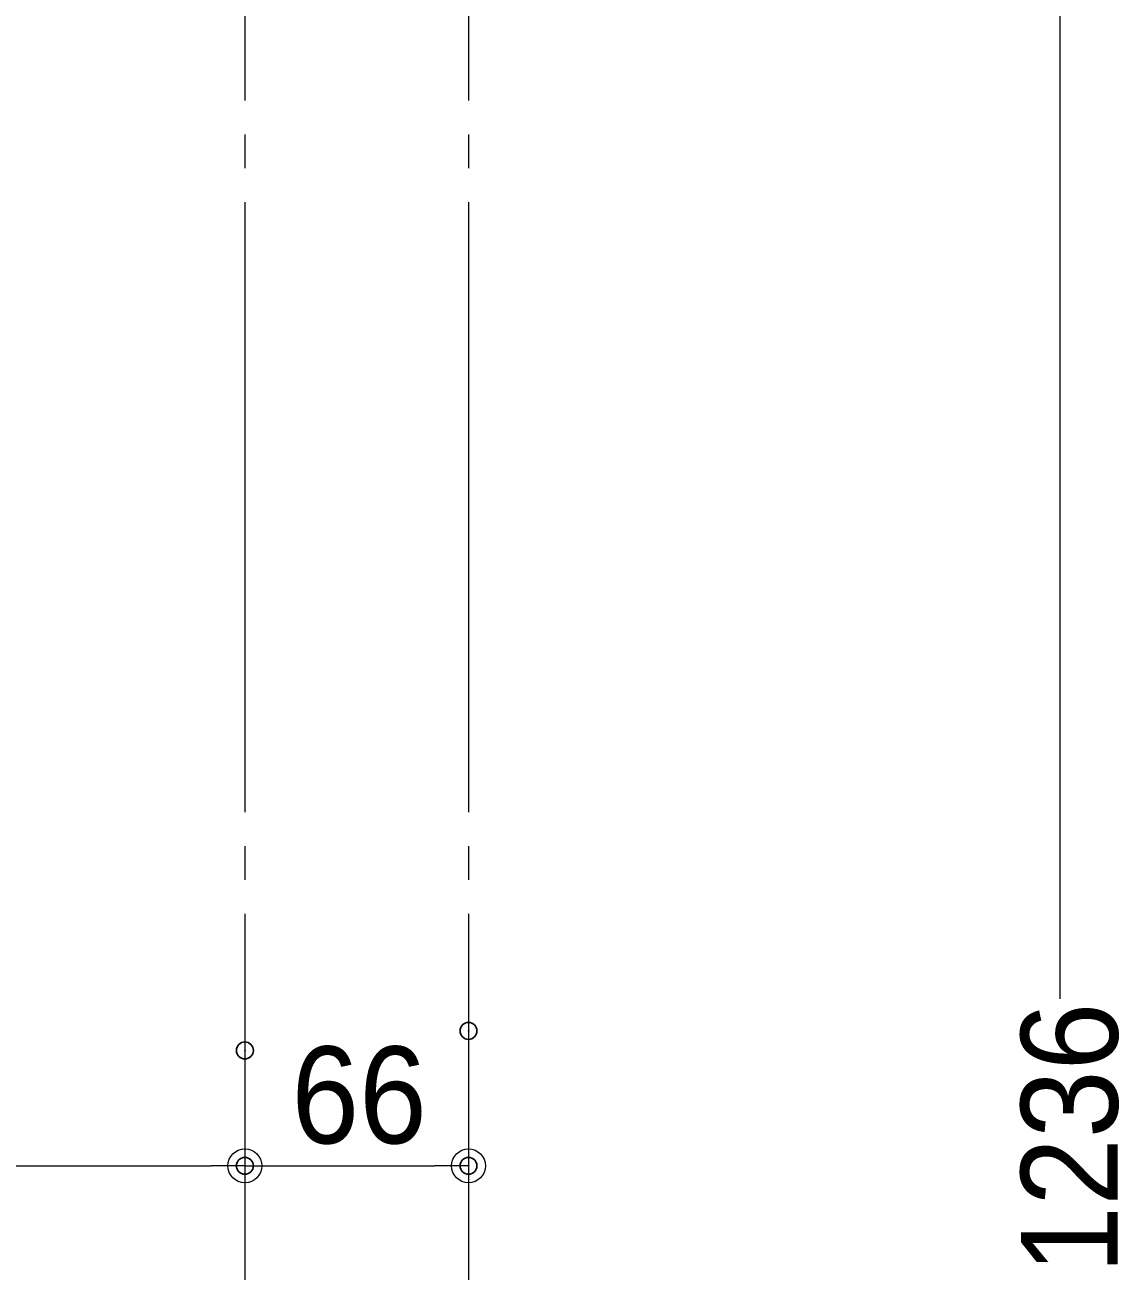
# Model space of a CAD drawing. Units: millimetres, scale not verified. Extents: x -2000 to 2000, y -1385 to 1385.
# Drawn here: x -740.6 to -417.6, y -659.8 to -292.1 of the extents above; entities that cross this region are included whole.
import ezdxf
from ezdxf.enums import TextEntityAlignment as Align

# ---------------------------------------------------------------- set-up
doc = ezdxf.new("R2010")
doc.units = ezdxf.units.MM
doc.header["$LTSCALE"] = 10
doc.header["$PDMODE"] = 32
doc.header["$PDSIZE"] = 5
doc.linetypes.add('LONG_CHAIN', pattern=[21, 18, -1, 1, -1])
doc.layers.add('0-2_09寸法A', color=3, linetype='Continuous', lineweight=9)
doc.layers.add('0-3_0', color=7, linetype='Continuous', lineweight=9)
doc.layers.add('0-4_Defpoints', color=7, linetype='Continuous')
doc.styles.add('Arial', font='')
doc.styles.get('Arial').set_extended_font_data('Arial')

# ---------------------------------------------------------------- blocks, each defined once
blk = doc.blocks.new('_ORIGIN')
at = {"layer": '0-3_0', "color": 3}
blk.add_line((0, 0), (-10, 0), dxfattribs=at)
blk.add_circle((0, 0), 5, dxfattribs=at)

msp = doc.modelspace()

# ---------------------------------------------------------------- linework, layer by layer
at = {"layer": '0-2_09寸法A'}
for p, q in [((-435.09, 21.77), (-435.09, -579.52)), ((-609.67, -608.96), (-609.67, -633.77)), ((-675.67, -614.73), (-675.67, -633.77)), ((-675.67, -614.73), (-675.67, -633.77)), ((-1238.44, -628.77), (-685.67, -628.77)), ((-665.67, -628.77), (-619.67, -628.77))]:
    msp.add_line(p, q, dxfattribs=at)
at = {"layer": '0-3_0', "color": 1, "linetype": 'LONG_CHAIN'}
for p, q in [((-675.67, 75.59), (-675.67, -994.48)), ((-609.67, 75.59), (-609.67, -994.48))]:
    msp.add_line(p, q, dxfattribs=at)
at = {"layer": '0-4_Defpoints'}
for p in [(-609.67, -588.96), (-675.67, -594.73), (-675.67, -628.77), (-609.67, -628.77)]:
    msp.add_point(p, dxfattribs=at)

# ---------------------------------------------------------------- block references
at = {"layer": '0-2_09寸法A'}
for p in [(-675.67, -628.77), (-609.67, -628.77)]:
    msp.add_blockref('_ORIGIN', p, dxfattribs=at)
at = {"layer": '0-2_09寸法A', "rotation": 180}
msp.add_blockref('_ORIGIN', (-675.67, -628.77), dxfattribs=at)

# ---------------------------------------------------------------- texts
at = {"layer": '0-2_09寸法A', "color": 1, "style": 'Arial', "width": 0.9}
msp.add_text('1236', height=28.59, rotation=90, dxfattribs=at).set_placement((-409.45, -660.58), align=Align.BOTTOM_LEFT)
msp.add_text('66', height=28.59, dxfattribs=at).set_placement((-661.94, -630.71), align=Align.BOTTOM_LEFT)

doc.saveas('drawing.dxf')
